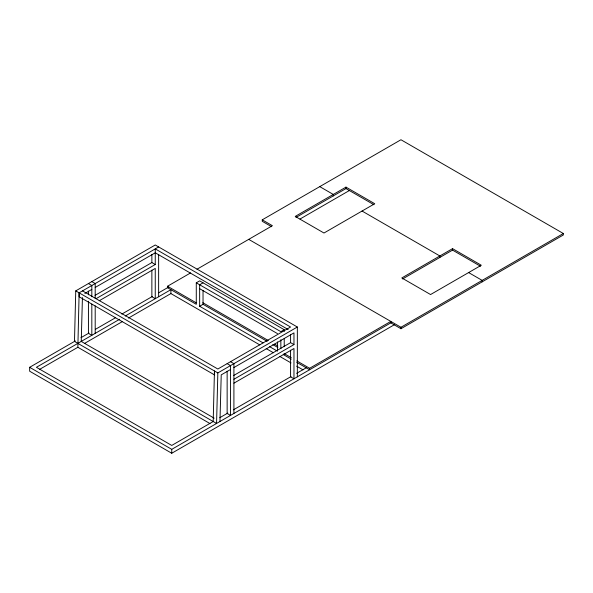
<?xml version="1.0" encoding="UTF-8"?>
<svg xmlns="http://www.w3.org/2000/svg" width="593" height="593" viewBox="0 0 593 593"><rect width="100%" height="100%" fill="white"/><g stroke="black" fill="none" stroke-linecap="round" stroke-linejoin="round"><path stroke-width="0.89" d="M297.345 327.017L155.255 244.983L75.748 290.881L74.481 341.427L216.571 423.461L217.839 372.923L297.345 327.017L297.345 376.829M158.635 246.933L79.128 292.838L77.861 347.283L209.989 423.565M82.434 297.53L81.241 341.427L214.169 418.169M219.959 421.512L221.226 374.872L230.529 369.506M84.836 293.446L91.819 289.421M95.199 287.464L155.255 252.796L288.176 329.538M95.021 295.381L151.867 262.558L155.255 264.515L155.255 248.89L290.577 327.017L217.839 369.016L82.516 290.881M95.999 298.724L155.255 264.515M99.201 300.777L155.255 268.421L155.255 298.694L151.867 296.745L151.867 270.141M271.616 226.711L262.247 221.3L262.247 219.833L400.957 139.748L563.35 233.509L563.35 234.969L400.957 328.73L390.809 322.866L390.809 321.406L309.613 368.283L296.826 360.907M284.232 331.494L284.232 329.708L199.656 280.874L196.276 282.824L196.276 304.313L167.515 287.709L167.515 286.249L190.598 272.913M196.972 269.237L272.395 225.696L262.247 219.833M394.612 324.579L171.748 453.252L29.65 371.211L29.65 367.304L75.348 340.923M80.959 337.684L88.972 333.058M95.384 329.352L115.427 317.781M121.839 314.082L152.305 296.493M158.716 292.786L168.338 287.234M345.978 187.114L295.232 216.415L323.986 233.019L374.739 203.718L345.978 187.114L345.978 188.581L373.938 204.726M119.667 319.242L36.418 367.304L171.748 445.439L213.191 421.512L214.458 370.966L214.458 374.872L79.128 296.745L79.128 292.838M125.271 316.01L170.895 289.666L170.895 293.572L259.786 344.889M296.011 217.431L346.416 188.329M39.605 369.372L77.861 347.283M84.443 343.48L122.069 321.762M128.473 318.063L170.895 293.572M300.006 219.032L349.611 190.39M203.036 282.824L199.656 284.781L199.656 306.27L263.033 342.858M199.656 306.27L203.036 304.313L203.036 290.437M284.232 329.708L280.852 331.657L196.276 282.824M233.909 367.549L293.965 332.881L293.965 344.6L233.909 379.268M452.548 248.645L401.802 277.947L430.562 294.543L481.308 265.249L452.548 248.645L452.548 250.113L402.595 278.955M233.731 375.465L290.577 342.643L293.965 344.6M233.909 383.174L293.965 348.506L293.965 378.779L290.577 376.829L290.577 350.218M219.773 417.709L227.779 413.084M233.383 409.852L291.015 376.577M296.619 373.338L306.225 367.793M29.65 367.304L171.748 449.346L391.402 322.525M248.712 239.364L400.957 327.262L563.35 233.509M452.548 250.113L480.508 266.25M319.76 186.632L333.296 194.445L333.296 195.905M362.049 211.041L439.865 255.968L439.865 257.436M468.618 272.572L482.153 280.385L482.153 281.853M199.656 288.687L277.472 333.614M202.85 302.734L268.281 340.515M274.663 344.199L277.85 346.038M202.85 304.202L267.213 341.368M272.832 344.607L277.85 347.505M167.515 286.249L196.276 302.845M284.047 353.524L291.237 357.675M269.444 346.557L276.664 350.73M283.232 354.518L291.237 359.143M296.715 362.301L309.613 369.75L309.613 368.283M266.19 348.588L273.395 352.746M279.8 356.445L291.015 362.916M296.619 366.155L303.023 369.854M91.819 281.608L95.199 283.558L95.199 298.286M230.529 361.693L233.909 363.642L233.909 413.454M88.431 283.558L91.819 285.515L91.819 296.759M227.141 363.642L230.529 365.599L230.529 415.404L227.141 413.454L227.141 371.225M75.748 290.881L217.839 372.923M400.957 327.262L400.957 328.73M290.577 334.534L290.577 342.643M284.232 338.655L284.232 346.712M280.852 339.715L280.852 348.669M277.472 341.939L277.472 351.189M171.748 449.346L171.748 453.252M158.635 254.516L158.635 296.745M151.867 254.449L151.867 262.558M95.199 305.847L95.199 333.37M91.819 304.105L91.819 335.319L88.431 333.37L88.431 301.237M88.431 291.141L88.431 294.81"/></g></svg>
